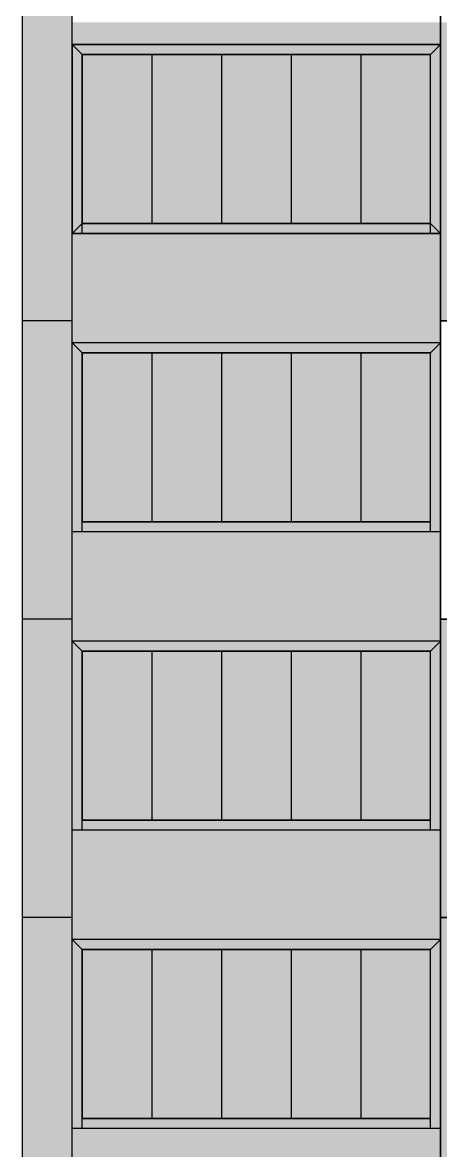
# Model space of a CAD drawing. Header units: millimetres. Extents: x -257254 to 390979, y -202328 to 355504.
# Drawn here: x 35115 to 39315, y 46754 to 58095 of the extents above; entities that cross this region are included whole.
import ezdxf

# ---------------------------------------------------------------- set-up
doc = ezdxf.new("R2010")
doc.units = ezdxf.units.MM
doc.layers.get('0').update_dxf_attribs({"lineweight": 25})
doc.layers.add('заливка', color=7, linetype='Continuous', lineweight=25)
doc.layers.add('разрез', color=40, linetype='Continuous')
doc.layers.add('фасадик', color=7, linetype='Continuous', lineweight=25, true_color=0x51362d)

msp = doc.modelspace()

# ---------------------------------------------------------------- hatches: boundary and pattern name
h = msp.add_hatch(color=256)
h.dxf.hatch_style = 1
h.set_gradient(color1=(128, 128, 128), color2=(0, 255, 255), name='INVHEMISPHERICAL')
h.paths.add_polyline_path([(36415.01018, 57775.2328), (35715.01018, 57775.2328), (35715.01018, 56075.34196), (36415.01018, 56075.34196)])
h.paths.add_polyline_path([(37115.01018, 57775.2328), (36415.01018, 57775.2328), (36415.01018, 56075.34196), (37115.01018, 56075.34196)])
h.paths.add_polyline_path([(37815.01018, 57775.2328), (37115.01018, 57775.2328), (37115.01018, 56075.34196), (37815.01018, 56075.34196)])
h.paths.add_polyline_path([(38515.01018, 57775.2328), (37815.01018, 57775.2328), (37815.01018, 56075.34196), (38515.01018, 56075.34196)])
h.paths.add_polyline_path([(39215.01018, 57775.2328), (38515.01018, 57775.2328), (38515.01018, 56075.34196), (39215.01018, 56075.34196)])
h = msp.add_hatch(color=256)
h.dxf.hatch_style = 1
h.set_gradient(color1=(128, 128, 128), color2=(0, 255, 255), name='INVHEMISPHERICAL')
h.paths.add_polyline_path([(36415.01018, 54775.2328), (35715.01018, 54775.2328), (35715.01018, 53075.34196), (36415.01018, 53075.34196)])
h.paths.add_polyline_path([(37115.01018, 54775.2328), (36415.01018, 54775.2328), (36415.01018, 53075.34196), (37115.01018, 53075.34196)])
h.paths.add_polyline_path([(37815.01018, 54775.2328), (37115.01018, 54775.2328), (37115.01018, 53075.34196), (37815.01018, 53075.34196)])
h.paths.add_polyline_path([(38515.01018, 54775.2328), (37815.01018, 54775.2328), (37815.01018, 53075.34196), (38515.01018, 53075.34196)])
h.paths.add_polyline_path([(39215.01018, 54775.2328), (38515.01018, 54775.2328), (38515.01018, 53075.34196), (39215.01018, 53075.34196)])
h = msp.add_hatch(color=256)
h.dxf.hatch_style = 1
h.set_gradient(color1=(128, 128, 128), color2=(0, 255, 255), name='INVHEMISPHERICAL')
h.paths.add_polyline_path([(36415.01018, 51775.2328), (35715.01018, 51775.2328), (35715.01018, 50075.34196), (36415.01018, 50075.34196)])
h.paths.add_polyline_path([(37115.01018, 51775.2328), (36415.01018, 51775.2328), (36415.01018, 50075.34196), (37115.01018, 50075.34196)])
h.paths.add_polyline_path([(37815.01018, 51775.2328), (37115.01018, 51775.2328), (37115.01018, 50075.34196), (37815.01018, 50075.34196)])
h.paths.add_polyline_path([(38515.01018, 51775.2328), (37815.01018, 51775.2328), (37815.01018, 50075.34196), (38515.01018, 50075.34196)])
h.paths.add_polyline_path([(39215.01018, 51775.2328), (38515.01018, 51775.2328), (38515.01018, 50075.34196), (39215.01018, 50075.34196)])
h = msp.add_hatch(color=256)
h.dxf.hatch_style = 1
h.set_gradient(color1=(128, 128, 128), color2=(0, 255, 255), name='INVHEMISPHERICAL')
h.paths.add_polyline_path([(36415.01018, 48775.2328), (35715.01018, 48775.2328), (35715.01018, 47075.34196), (36415.01018, 47075.34196)])
h.paths.add_polyline_path([(37115.01018, 48775.2328), (36415.01018, 48775.2328), (36415.01018, 47075.34196), (37115.01018, 47075.34196)])
h.paths.add_polyline_path([(37815.01018, 48775.2328), (37115.01018, 48775.2328), (37115.01018, 47075.34196), (37815.01018, 47075.34196)])
h.paths.add_polyline_path([(38515.01018, 48775.2328), (37815.01018, 48775.2328), (37815.01018, 47075.34196), (38515.01018, 47075.34196)])
h.paths.add_polyline_path([(39215.01018, 48775.2328), (38515.01018, 48775.2328), (38515.01018, 47075.34196), (39215.01018, 47075.34196)])
at = {"layer": 'заливка', "true_color": 0x52472e}
h = msp.add_hatch(color=49, dxfattribs=at)
h.dxf.hatch_style = 1
h.set_gradient(color2=(111, 96, 62), name='CYLINDER')
h.paths.add_polyline_path([(39315.01018, 58095.34196), (35615.01018, 58095.34196), (35615.01018, 57875.2328), (39315.01018, 57875.2328)])
at = {"layer": 'заливка', "transparency": 33554687}
h = msp.add_hatch(color=256, dxfattribs=at)
h.dxf.hatch_style = 1
h.set_gradient(color1=(82, 71, 46), color2=(247, 240, 181), name='CYLINDER')
h.paths.add_polyline_path([(40835.01018, 55095.34196), (40835.01018, 58095.34196), (39315.01018, 58095.34196), (39315.01018, 55095.34196)])
h.paths.add_polyline_path([(40510.25195, 57310.85472), (40628.25195, 57428.85472), (40510.25195, 57428.85472), (40510.25195, 56093.34196), (40628.25195, 55975.44227), (40628.25195, 56093.34196), (39757.57173, 56093.34196), (39639.57173, 55975.34196), (39757.57173, 55975.34196), (39757.57173, 57310.85472), (39639.57173, 57428.85471), (39639.57173, 57310.85472)], flags=0)
h.paths.add_polyline_path([(40628.25195, 57428.85472), (40628.25195, 55975.34196), (39639.57173, 55975.34196), (39639.57173, 57428.85472)], flags=16)
h.paths.add_polyline_path([(44355.01018, 58095.34196), (42835.01018, 58095.34196), (42835.01018, 55095.34196), (44355.01018, 55095.34196)])
h.paths.add_polyline_path([(43912.34825, 57310.85472), (44030.34825, 57428.85472), (43912.34825, 57428.85472), (43912.34825, 56093.34196), (44030.34825, 55975.44227), (44030.34825, 56093.34196), (43159.66803, 56093.34196), (43041.66803, 55975.34196), (43159.66803, 55975.34196), (43159.66803, 57310.85472), (43041.66803, 57428.85471), (43041.66803, 57310.85472)], flags=0)
h.paths.add_polyline_path([(44030.34825, 57428.85472), (44030.34825, 55975.34196), (43041.66803, 55975.34196), (43041.66803, 57428.85472)], flags=16)
at = {"layer": 'заливка'}
h = msp.add_hatch(color=256, dxfattribs=at)
h.dxf.hatch_style = 1
h.set_gradient(color2=(111, 96, 62), name='CYLINDER')
h.paths.add_polyline_path([(39315.01018, 55095.34196), (39315.01018, 55975.34196), (35955.01018, 55975.34196), (35615.01018, 55975.34196), (35615.01018, 55095.34196)])
at = {"layer": 'заливка', "true_color": 0x52472e}
h = msp.add_hatch(color=49, dxfattribs=at)
h.dxf.hatch_style = 1
h.set_gradient(color2=(111, 96, 62), name='CYLINDER')
h.paths.add_polyline_path([(39315.01018, 55095.34196), (35615.01018, 55095.34196), (35615.01018, 54875.2328), (39315.01018, 54875.2328)])
at = {"layer": 'заливка'}
h = msp.add_hatch(color=256, dxfattribs=at)
h.dxf.hatch_style = 1
h.set_gradient(color2=(111, 96, 62), name='CYLINDER')
h.paths.add_polyline_path([(39315.01018, 52095.34196), (39315.01018, 52975.34196), (35955.01018, 52975.34196), (35615.01018, 52975.34196), (35615.01018, 52095.34196)])
at = {"layer": 'заливка', "true_color": 0x52472e}
h = msp.add_hatch(color=49, dxfattribs=at)
h.dxf.hatch_style = 1
h.set_gradient(color2=(111, 96, 62), name='CYLINDER')
h.paths.add_polyline_path([(39315.01018, 52095.34196), (35615.01018, 52095.34196), (35615.01018, 51875.2328), (39315.01018, 51875.2328)])
at = {"layer": 'заливка', "transparency": 33554687}
h = msp.add_hatch(color=256, dxfattribs=at)
h.dxf.hatch_style = 1
h.set_gradient(color1=(82, 71, 46), color2=(247, 240, 181), name='CYLINDER')
h.paths.add_polyline_path([(40835.01018, 49095.34196), (40835.01018, 52095.34196), (39315.01018, 52095.34196), (39315.01018, 49095.34196)])
h.paths.add_polyline_path([(40510.25195, 51310.85472), (40628.25195, 51428.85472), (40510.25195, 51428.85472), (40510.25195, 50093.34196), (40628.25195, 49975.44227), (40628.25195, 50093.34196), (39757.57173, 50093.34196), (39639.57173, 49975.34196), (39757.57173, 49975.34196), (39757.57173, 51310.85472), (39639.57173, 51428.85471), (39639.57173, 51310.85472)], flags=0)
h.paths.add_polyline_path([(39639.57173, 49975.34196), (39639.57173, 51428.85472), (40628.25195, 51428.85472), (40628.25195, 49975.34196)], flags=16)
h.paths.add_polyline_path([(42835.01018, 52095.34196), (42835.01018, 49095.34196), (44355.01018, 49095.34196), (44355.01018, 52095.34196)])
h.paths.add_polyline_path([(43912.34825, 51310.85472), (44030.34825, 51428.85472), (43912.34825, 51428.85472), (43912.34825, 50093.34196), (44030.34825, 49975.44227), (44030.34825, 50093.34196), (43159.66803, 50093.34196), (43041.66803, 49975.34196), (43159.66803, 49975.34196), (43159.66803, 51310.85472), (43041.66803, 51428.85471), (43041.66803, 51310.85472)], flags=0)
h.paths.add_polyline_path([(43041.66803, 49975.34196), (43041.66803, 51428.85472), (44030.34825, 51428.85472), (44030.34825, 49975.34196)], flags=16)
at = {"layer": 'заливка'}
h = msp.add_hatch(color=256, dxfattribs=at)
h.dxf.hatch_style = 1
h.set_gradient(color2=(111, 96, 62), name='CYLINDER')
h.paths.add_polyline_path([(39315.01018, 49095.34196), (39315.01018, 49975.34196), (35955.01018, 49975.34196), (35615.01018, 49975.34196), (35615.01018, 49095.34196)])
at = {"layer": 'заливка', "true_color": 0x52472e}
h = msp.add_hatch(color=49, dxfattribs=at)
h.dxf.hatch_style = 1
h.set_gradient(color2=(111, 96, 62), name='CYLINDER')
h.paths.add_polyline_path([(39315.01018, 49095.34196), (35615.01018, 49095.34196), (35615.01018, 48875.2328), (39315.01018, 48875.2328)])
at = {"layer": 'заливка', "transparency": 33554687}
h = msp.add_hatch(color=256, dxfattribs=at)
h.dxf.hatch_style = 1
h.set_gradient(color1=(82, 71, 46), color2=(247, 240, 181), name='CYLINDER')
h.paths.add_polyline_path([(40835.01018, 46095.34196), (40835.01018, 49095.34196), (39315.01018, 49095.34196), (39315.01018, 46095.34196)])
h.paths.add_polyline_path([(40510.25195, 48310.85472), (40628.25195, 48428.85472), (40510.25195, 48428.85472), (40510.25195, 47093.34196), (40628.25195, 46975.44227), (40628.25195, 47093.34196), (39757.57173, 47093.34196), (39639.57173, 46975.34196), (39757.57173, 46975.34196), (39757.57173, 48310.85472), (39639.57173, 48428.85471), (39639.57173, 48310.85472)], flags=0)
h.paths.add_polyline_path([(39639.57173, 46975.34196), (39639.57173, 48428.85472), (40628.25195, 48428.85472), (40628.25195, 46975.34196)], flags=16)
h.paths.add_polyline_path([(42835.01018, 49095.34196), (42835.01018, 46095.34196), (44355.01018, 46095.34196), (44355.01018, 49095.34196)])
h.paths.add_polyline_path([(43912.34825, 48310.85472), (44030.34825, 48428.85472), (43912.34825, 48428.85472), (43912.34825, 47093.34196), (44030.34825, 46975.44227), (44030.34825, 47093.34196), (43159.66803, 47093.34196), (43041.66803, 46975.34196), (43159.66803, 46975.34196), (43159.66803, 48310.85472), (43041.66803, 48428.85471), (43041.66803, 48310.85472)], flags=0)
h.paths.add_polyline_path([(43041.66803, 46975.34196), (43041.66803, 48428.85472), (44030.34825, 48428.85472), (44030.34825, 46975.34196)], flags=16)
at = {"layer": 'заливка'}
h = msp.add_hatch(color=256, dxfattribs=at)
h.dxf.hatch_style = 1
h.set_gradient(color2=(111, 96, 62), name='CYLINDER')
h.paths.add_polyline_path([(39315.01018, 46095.34196), (39315.01018, 46975.34196), (35955.01018, 46975.34196), (35615.01018, 46975.34196), (35615.01018, 46095.34196)])
at = {"layer": 'разрез', "true_color": 0xf7f0b5}
h = msp.add_hatch(color=254, dxfattribs=at)
h.dxf.hatch_style = 1
h.paths.add_polyline_path([(35615.01018, 66135.34196), (35115.01018, 66135.34196), (35115.01018, 61095.34196), (35615.01018, 61095.34196)])
h.paths.add_polyline_path([(35615.01018, 61095.34196), (35115.01018, 61095.34196), (35115.01018, 58095.34196), (35615.01018, 58095.34196)])
h.paths.add_polyline_path([(35615.01018, 58095.34196), (35115.01018, 58095.34196), (35115.01018, 55095.34196), (35615.01018, 55095.34196)])
h.paths.add_polyline_path([(35615.01018, 55095.34196), (35115.01018, 55095.34196), (35115.01018, 52095.34196), (35615.01018, 52095.34196)])
h.paths.add_polyline_path([(35615.01018, 52095.34196), (35115.01018, 52095.34196), (35115.01018, 49095.34196), (35615.01018, 49095.34196)])
h.paths.add_polyline_path([(35615.01018, 49095.34196), (35115.01018, 49095.34196), (35115.01018, 46095.34196), (35615.01018, 46095.34196)])
h.paths.add_polyline_path([(35615.01018, 46095.34196), (35115.01018, 46095.34196), (35115.01018, 43095.34196), (35615.01018, 43095.34196)])
at = {"layer": 'фасадик', "true_color": 0xcda56a}
h = msp.add_hatch(color=33, dxfattribs=at)
h.dxf.hatch_style = 1
h.set_gradient(color1=(205, 165, 106), color2=(247, 240, 181), name='CYLINDER')
h.paths.add_polyline_path([(39315.01018, 57875.2328), (35955.01018, 57875.2328), (35615.01018, 57875.2328), (35715.01018, 57775.2328), (39215.01018, 57775.2328)])
h.paths.add_polyline_path([(35715.01018, 57775.2328), (35615.01018, 57875.2328), (35615.01018, 55975.34196), (35715.01018, 55975.34196)])
h.paths.add_polyline_path([(39215.01018, 56075.34196), (35715.01018, 56075.34196), (35715.01018, 55975.34196), (39215.01018, 55975.34196)])
h.paths.add_polyline_path([(39315.01018, 57428.85472), (39315.01018, 57875.2328), (39215.01018, 57775.2328), (39215.01018, 55975.34196), (39315.01018, 55975.34196)])
h = msp.add_hatch(color=33, dxfattribs=at)
h.dxf.hatch_style = 1
h.paths.add_polyline_path([(39315.01018, 57875.2328), (35955.01018, 57875.2328), (35615.01018, 57875.2328), (35715.01018, 57775.2328), (39215.01018, 57775.2328)])
h.paths.add_polyline_path([(35715.01018, 57775.2328), (35615.01018, 57875.2328), (35615.01018, 55975.34196), (35715.01018, 55975.34196)])
h.paths.add_polyline_path([(39215.01018, 56075.34196), (35715.01018, 56075.34196), (35715.01018, 55975.34196), (39215.01018, 55975.34196)])
h.paths.add_polyline_path([(39315.01018, 57428.85472), (39315.01018, 57875.2328), (39215.01018, 57775.2328), (39215.01018, 55975.34196), (39315.01018, 55975.34196)])
h = msp.add_hatch(color=33, dxfattribs=at)
h.dxf.hatch_style = 1
h.paths.add_polyline_path([(39315.01018, 54875.2328), (35955.01018, 54875.2328), (35615.01018, 54875.2328), (35715.01018, 54775.2328), (39215.01018, 54775.2328)])
h.paths.add_polyline_path([(35715.01018, 54775.2328), (35615.01018, 54875.2328), (35615.01018, 52975.34196), (35715.01018, 52975.34196)])
h.paths.add_polyline_path([(39215.01018, 53075.34196), (35715.01018, 53075.34196), (35715.01018, 52975.34196), (39215.01018, 52975.34196)])
h.paths.add_polyline_path([(39315.01018, 54428.85472), (39315.01018, 54875.2328), (39215.01018, 54775.2328), (39215.01018, 52975.34196), (39315.01018, 52975.34196)])
h = msp.add_hatch(color=33, dxfattribs=at)
h.dxf.hatch_style = 1
h.paths.add_polyline_path([(39315.01018, 51875.2328), (35955.01018, 51875.2328), (35615.01018, 51875.2328), (35715.01018, 51775.2328), (39215.01018, 51775.2328)])
h.paths.add_polyline_path([(35715.01018, 51775.2328), (35615.01018, 51875.2328), (35615.01018, 49975.34196), (35715.01018, 49975.34196)])
h.paths.add_polyline_path([(39215.01018, 50075.34196), (35715.01018, 50075.34196), (35715.01018, 49975.34196), (39215.01018, 49975.34196)])
h.paths.add_polyline_path([(39315.01018, 51428.85472), (39315.01018, 51875.2328), (39215.01018, 51775.2328), (39215.01018, 49975.34196), (39315.01018, 49975.34196)])
h = msp.add_hatch(color=33, dxfattribs=at)
h.dxf.hatch_style = 1
h.paths.add_polyline_path([(39315.01018, 48875.2328), (35955.01018, 48875.2328), (35615.01018, 48875.2328), (35715.01018, 48775.2328), (39215.01018, 48775.2328)])
h.paths.add_polyline_path([(35715.01018, 48775.2328), (35615.01018, 48875.2328), (35615.01018, 46975.34196), (35715.01018, 46975.34196)])
h.paths.add_polyline_path([(39215.01018, 47075.34196), (35715.01018, 47075.34196), (35715.01018, 46975.34196), (39215.01018, 46975.34196)])
h.paths.add_polyline_path([(39315.01018, 48428.85472), (39315.01018, 48875.2328), (39215.01018, 48775.2328), (39215.01018, 46975.34196), (39315.01018, 46975.34196)])

# ---------------------------------------------------------------- linework, layer by layer
at = {"layer": 'фасадик'}
for p, q in [((35115.01018, 35975.34196), (35115.01018, 67202.93321)), ((35615.01018, 35975.34196), (35615.01018, 67202.93321)), ((39315.01018, 67202.93321), (39315.01018, 35975.34196)), ((39315.01018, 57875.2328), (35615.01018, 57875.2328)), ((35715.01018, 57775.2328), (35615.01018, 57875.2328)), ((35615.01018, 57875.2328), (35615.01018, 55975.34196)), ((35615.01018, 57875.2328), (39315.01018, 57875.2328)), ((35615.01018, 55975.34196), (35615.01018, 57875.2328)), ((35615.01018, 57875.2328), (39315.01018, 57875.2328)), ((39315.01018, 57875.2328), (35955.01018, 57875.2328)), ((39315.01018, 57875.2328), (39215.01018, 57775.2328)), ((39315.01018, 55975.34196), (39315.01018, 57875.2328)), ((39315.01018, 57875.2328), (39315.01018, 55975.34196)), ((39215.01018, 57775.2328), (35715.01018, 57775.2328)), ((35715.01018, 57775.2328), (35715.01018, 56075.34196)), ((35715.01018, 57775.2328), (35715.01018, 56075.34196)), ((36415.01018, 57775.2328), (36415.01018, 56075.34196)), ((36415.01018, 57775.2328), (36415.01018, 56075.34196)), ((37115.01018, 57775.2328), (37115.01018, 56075.34196)), ((37115.01018, 57775.2328), (37115.01018, 56075.34196)), ((37815.01018, 57775.2328), (37815.01018, 56075.34196)), ((37815.01018, 57775.2328), (37815.01018, 56075.34196)), ((38515.01018, 57775.2328), (38515.01018, 56075.34196)), ((38515.01018, 57775.2328), (38515.01018, 56075.34196)), ((39215.01018, 55975.34196), (39215.01018, 57775.2328)), ((39215.01018, 55975.34196), (39215.01018, 57775.2328)), ((35615.01018, 55975.34196), (35615.01018, 57428.85472)), ((35615.01018, 55975.34196), (35615.01018, 57428.85472)), ((39315.01018, 55975.34196), (39315.01018, 57428.85472)), ((35615.01018, 55975.34196), (35715.01018, 56075.34196)), ((39215.01018, 56075.34196), (35715.01018, 56075.34196)), ((39215.01018, 56075.34196), (39315.01018, 55975.34196)), ((39315.01018, 55975.34196), (35615.01018, 55975.34196)), ((39315.01018, 55975.34196), (35615.01018, 55975.34196)), ((35615.01018, 55975.34196), (39315.01018, 55975.34196)), ((39315.01018, 55975.34196), (35615.01018, 55975.34196)), ((39315.01018, 55975.34196), (35955.01018, 55975.34196)), ((39315.01018, 55975.34196), (35955.01018, 55975.34196)), ((35615.01018, 55095.34196), (35115.01018, 55095.34196)), ((44355.01018, 55095.34196), (39315.01018, 55095.34196)), ((39315.01018, 55095.34196), (44355.01018, 55095.34196)), ((39315.01018, 54875.2328), (35615.01018, 54875.2328)), ((39315.01018, 54875.2328), (35615.01018, 54875.2328)), ((39215.01018, 54775.2328), (35715.01018, 54775.2328)), ((35715.01018, 54775.2328), (35715.01018, 53075.34196)), ((35715.01018, 54775.2328), (35715.01018, 53075.34196)), ((39315.01018, 54875.2328), (35955.01018, 54875.2328)), ((36415.01018, 54775.2328), (36415.01018, 53075.34196)), ((36415.01018, 54775.2328), (36415.01018, 53075.34196)), ((37115.01018, 54775.2328), (37115.01018, 53075.34196)), ((37115.01018, 54775.2328), (37115.01018, 53075.34196)), ((37815.01018, 54775.2328), (37815.01018, 53075.34196)), ((37815.01018, 54775.2328), (37815.01018, 53075.34196)), ((38515.01018, 54775.2328), (38515.01018, 53075.34196)), ((38515.01018, 54775.2328), (38515.01018, 53075.34196)), ((39215.01018, 52975.34196), (39215.01018, 54775.2328)), ((39215.01018, 52975.34196), (39215.01018, 54775.2328)), ((35615.01018, 52975.34196), (35615.01018, 54428.85472)), ((35615.01018, 52975.34196), (35615.01018, 54428.85472)), ((39315.01018, 52975.34196), (39315.01018, 54428.85472)), ((39215.01018, 53075.34196), (35715.01018, 53075.34196)), ((39315.01018, 52975.34196), (35615.01018, 52975.34196)), ((39315.01018, 52975.34196), (35615.01018, 52975.34196)), ((39315.01018, 52975.34196), (35955.01018, 52975.34196)), ((39315.01018, 52975.34196), (35955.01018, 52975.34196)), ((35615.01018, 52095.34196), (35115.01018, 52095.34196)), ((44355.01018, 52095.34196), (39315.01018, 52095.34196)), ((39315.01018, 52095.34196), (44355.01018, 52095.34196)), ((39315.01018, 52095.34196), (44355.01018, 52095.34196)), ((39315.01018, 52095.34196), (44355.01018, 52095.34196)), ((39315.01018, 51875.2328), (35615.01018, 51875.2328)), ((39315.01018, 51875.2328), (35615.01018, 51875.2328)), ((39315.01018, 51875.2328), (35955.01018, 51875.2328)), ((39215.01018, 51775.2328), (35715.01018, 51775.2328)), ((35715.01018, 51775.2328), (35715.01018, 50075.34196)), ((35715.01018, 51775.2328), (35715.01018, 50075.34196)), ((36415.01018, 51775.2328), (36415.01018, 50075.34196)), ((36415.01018, 51775.2328), (36415.01018, 50075.34196)), ((37115.01018, 51775.2328), (37115.01018, 50075.34196)), ((37115.01018, 51775.2328), (37115.01018, 50075.34196)), ((37815.01018, 51775.2328), (37815.01018, 50075.34196)), ((37815.01018, 51775.2328), (37815.01018, 50075.34196)), ((38515.01018, 51775.2328), (38515.01018, 50075.34196)), ((38515.01018, 51775.2328), (38515.01018, 50075.34196)), ((39215.01018, 49975.34196), (39215.01018, 51775.2328)), ((39215.01018, 49975.34196), (39215.01018, 51775.2328)), ((35615.01018, 49975.34196), (35615.01018, 51428.85472)), ((35615.01018, 49975.34196), (35615.01018, 51428.85472)), ((39315.01018, 49975.34196), (39315.01018, 51428.85472)), ((39215.01018, 50075.34196), (35715.01018, 50075.34196)), ((39315.01018, 49975.34196), (35615.01018, 49975.34196)), ((39315.01018, 49975.34196), (35615.01018, 49975.34196)), ((39315.01018, 49975.34196), (35955.01018, 49975.34196)), ((39315.01018, 49975.34196), (35955.01018, 49975.34196)), ((35615.01018, 49095.34196), (35115.01018, 49095.34196)), ((44355.01018, 49095.34196), (39315.01018, 49095.34196)), ((39315.01018, 49095.34196), (44355.01018, 49095.34196)), ((39315.01018, 48875.2328), (35615.01018, 48875.2328)), ((39315.01018, 48875.2328), (35615.01018, 48875.2328)), ((39215.01018, 48775.2328), (35715.01018, 48775.2328)), ((35715.01018, 48775.2328), (35715.01018, 47075.34196)), ((35715.01018, 48775.2328), (35715.01018, 47075.34196)), ((39315.01018, 48875.2328), (35955.01018, 48875.2328)), ((36415.01018, 48775.2328), (36415.01018, 47075.34196)), ((36415.01018, 48775.2328), (36415.01018, 47075.34196)), ((37115.01018, 48775.2328), (37115.01018, 47075.34196)), ((37115.01018, 48775.2328), (37115.01018, 47075.34196)), ((37815.01018, 48775.2328), (37815.01018, 47075.34196)), ((37815.01018, 48775.2328), (37815.01018, 47075.34196)), ((38515.01018, 48775.2328), (38515.01018, 47075.34196)), ((38515.01018, 48775.2328), (38515.01018, 47075.34196)), ((39215.01018, 46975.34196), (39215.01018, 48775.2328)), ((39215.01018, 46975.34196), (39215.01018, 48775.2328)), ((35615.01018, 46975.34196), (35615.01018, 48428.85472)), ((35615.01018, 46975.34196), (35615.01018, 48428.85472)), ((39315.01018, 46975.34196), (39315.01018, 48428.85472)), ((39215.01018, 47075.34196), (35715.01018, 47075.34196)), ((39315.01018, 46975.34196), (35615.01018, 46975.34196)), ((39315.01018, 46975.34196), (35615.01018, 46975.34196)), ((39315.01018, 46975.34196), (35955.01018, 46975.34196)), ((39315.01018, 46975.34196), (35955.01018, 46975.34196))]:
    msp.add_line(p, q, dxfattribs=at)
at = {"layer": 'фасадик', "color": 49, "true_color": 0x52472e}
for p, q in [((39315.01018, 35975.34196), (39315.01018, 67202.93321)), ((35715.01018, 55975.34196), (35715.01018, 57775.2328)), ((35715.01018, 52975.34196), (35715.01018, 54775.2328)), ((35715.01018, 49975.34196), (35715.01018, 51775.2328)), ((35715.01018, 46975.34196), (35715.01018, 48775.2328))]:
    msp.add_line(p, q, dxfattribs=at)
at = {"layer": 'фасадик', "color": 27, "true_color": 0x775728}
for p, q in [((35615.01018, 57875.2328), (35715.01018, 57775.2328)), ((35615.01018, 57875.2328), (35715.01018, 57775.2328)), ((39215.01018, 57775.2328), (39315.01018, 57875.2328)), ((39215.01018, 57775.2328), (39315.01018, 57875.2328)), ((35715.01018, 57775.2328), (39215.01018, 57775.2328)), ((35715.01018, 57775.2328), (39215.01018, 57775.2328)), ((35615.01018, 54875.2328), (35715.01018, 54775.2328)), ((35615.01018, 54875.2328), (35715.01018, 54775.2328)), ((35715.01018, 54775.2328), (39215.01018, 54775.2328)), ((35715.01018, 54775.2328), (39215.01018, 54775.2328)), ((39215.01018, 54775.2328), (39315.01018, 54875.2328)), ((39215.01018, 54775.2328), (39315.01018, 54875.2328)), ((35615.01018, 51875.2328), (35715.01018, 51775.2328)), ((35615.01018, 51875.2328), (35715.01018, 51775.2328)), ((39215.01018, 51775.2328), (39315.01018, 51875.2328)), ((39215.01018, 51775.2328), (39315.01018, 51875.2328)), ((35715.01018, 51775.2328), (39215.01018, 51775.2328)), ((35715.01018, 51775.2328), (39215.01018, 51775.2328)), ((35615.01018, 48875.2328), (35715.01018, 48775.2328)), ((35615.01018, 48875.2328), (35715.01018, 48775.2328)), ((35715.01018, 48775.2328), (39215.01018, 48775.2328)), ((35715.01018, 48775.2328), (39215.01018, 48775.2328)), ((39215.01018, 48775.2328), (39315.01018, 48875.2328)), ((39215.01018, 48775.2328), (39315.01018, 48875.2328))]:
    msp.add_line(p, q, dxfattribs=at)
at = {"layer": 'фасадик', "color": 27, "lineweight": 30, "true_color": 0x775728}
for p, q in [((35715.01018, 56075.34196), (39215.01018, 56075.34196)), ((35715.01018, 56075.34196), (39215.01018, 56075.34196)), ((35715.01018, 53075.34196), (39215.01018, 53075.34196)), ((35715.01018, 53075.34196), (39215.01018, 53075.34196)), ((35715.01018, 50075.34196), (39215.01018, 50075.34196)), ((35715.01018, 50075.34196), (39215.01018, 50075.34196)), ((35715.01018, 47075.34196), (39215.01018, 47075.34196)), ((35715.01018, 47075.34196), (39215.01018, 47075.34196))]:
    msp.add_line(p, q, dxfattribs=at)

doc.saveas('drawing.dxf')
